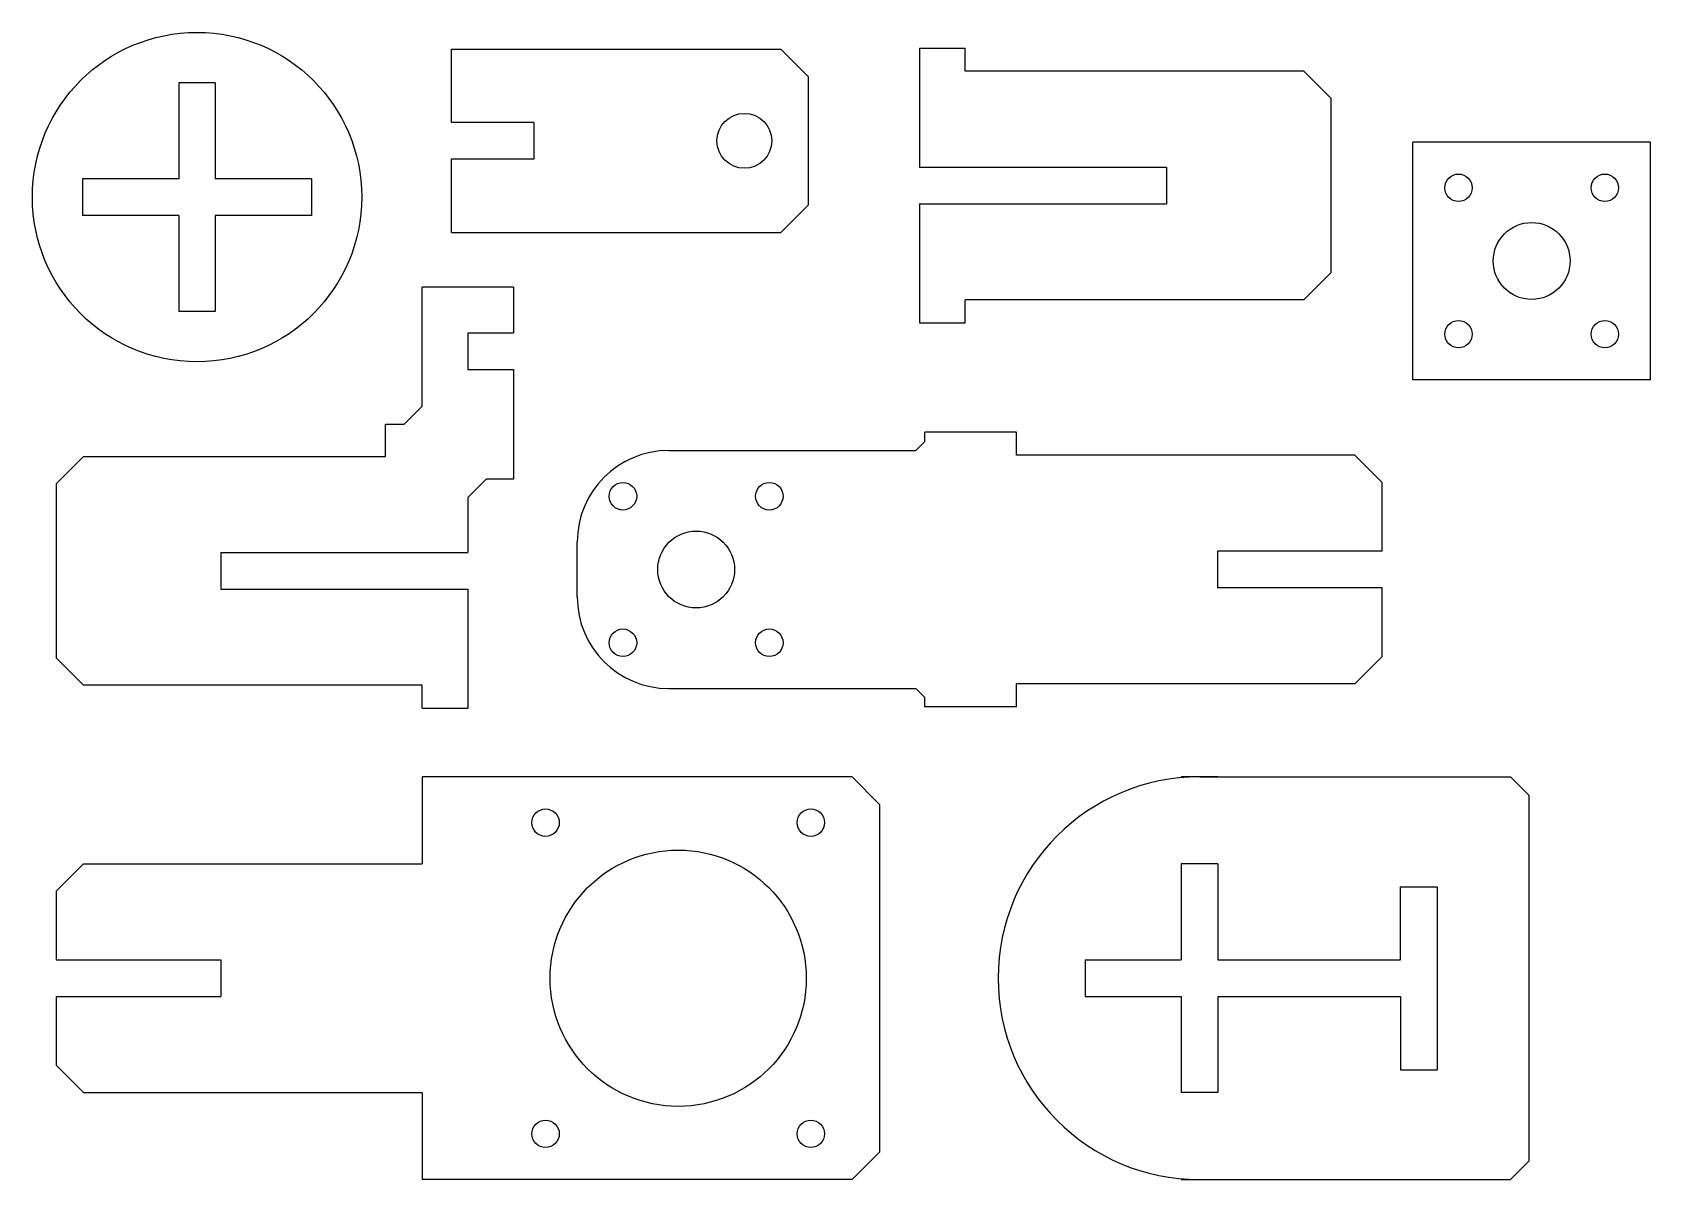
# Model space of a CAD drawing. Extents: x 36 to 213, y 154 to 280.
import ezdxf

# ---------------------------------------------------------------- set-up
doc = ezdxf.new("R2010")
doc.units = 0
doc.layers.add('実線', color=7, linetype='CONTINUOUS')

msp = doc.modelspace()

# ---------------------------------------------------------------- linework, layer by layer
at = {"layer": '実線', "linetype": 'CONTINUOUS'}
for p, q in [((81.53, 277.95), (117.53, 277.95)), ((81.53, 269.95), (81.53, 277.95)), ((117.53, 277.95), (120.53, 274.95)), ((132.67, 278.07), (132.67, 265.07)), ((132.67, 278.07), (137.67, 278.07)), ((137.67, 275.57), (137.67, 278.07)), ((55.7, 274.3), (51.7, 274.3)), ((51.7, 274.3), (51.7, 263.8)), ((55.7, 274.3), (55.7, 263.8)), ((120.53, 260.95), (120.53, 274.95)), ((174.67, 275.57), (137.67, 275.57)), ((177.67, 272.57), (174.67, 275.57)), ((177.67, 253.57), (177.67, 272.57)), ((90.53, 269.95), (81.53, 269.95)), ((212.59, 267.82), (186.59, 267.82)), ((186.59, 241.82), (186.59, 267.82)), ((212.59, 241.82), (212.59, 267.82)), ((90.53, 265.95), (81.53, 265.95)), ((81.53, 257.95), (81.53, 265.95)), ((41.2, 263.8), (41.2, 259.8)), ((51.7, 263.8), (41.2, 263.8)), ((66.2, 263.8), (55.7, 263.8)), ((66.2, 263.8), (66.2, 259.8)), ((132.67, 265.07), (159.67, 265.07)), ((159.67, 265.07), (159.67, 261.07)), ((117.53, 257.95), (120.53, 260.95)), ((132.67, 261.07), (159.67, 261.07)), ((132.67, 261.07), (132.67, 248.07)), ((51.7, 259.8), (41.2, 259.8)), ((51.7, 259.8), (51.7, 249.3)), ((66.2, 259.8), (55.7, 259.8)), ((55.7, 259.8), (55.7, 249.3)), ((81.53, 257.95), (117.53, 257.95)), ((177.67, 253.57), (174.67, 250.57)), ((78.3, 238.97), (78.3, 251.97)), ((88.3, 251.97), (78.3, 251.97)), ((88.3, 251.97), (88.3, 246.97)), ((137.67, 248.07), (137.67, 250.57)), ((174.67, 250.57), (137.67, 250.57)), ((55.7, 249.3), (51.7, 249.3)), ((132.67, 248.07), (137.67, 248.07)), ((83.3, 246.97), (88.3, 246.97)), ((83.3, 242.97), (88.3, 242.97)), ((88.3, 242.97), (88.3, 230.97)), ((212.59, 241.82), (186.59, 241.82)), ((76.3, 236.97), (78.3, 238.97)), ((74.3, 233.47), (74.3, 236.97)), ((76.3, 236.97), (74.3, 236.97)), ((143.26, 236.11), (133.26, 236.11)), ((133.26, 235.11), (133.26, 236.11)), ((143.26, 233.61), (143.26, 236.11)), ((105.26, 234.11), (132.26, 234.11)), ((132.26, 234.11), (133.26, 235.11)), ((180.26, 233.61), (143.26, 233.61)), ((180.26, 233.61), (183.26, 230.61)), ((38.3, 230.47), (41.3, 233.47)), ((41.3, 233.47), (74.3, 233.47)), ((83.3, 228.97), (85.3, 230.97)), ((88.3, 230.97), (85.3, 230.97)), ((183.26, 223.11), (183.26, 230.61)), ((56.3, 222.97), (83.3, 222.97)), ((95.26, 218.11), (95.26, 224.11)), ((183.26, 223.11), (165.26, 223.11)), ((165.26, 223.11), (165.26, 219.11)), ((56.3, 218.97), (83.3, 218.97)), ((183.26, 219.11), (165.26, 219.11)), ((183.26, 211.61), (183.26, 219.11)), ((38.3, 211.47), (41.3, 208.47)), ((183.26, 211.61), (180.26, 208.61)), ((78.3, 208.47), (41.3, 208.47)), ((78.3, 205.97), (78.3, 208.47)), ((105.26, 208.11), (132.26, 208.11)), ((132.26, 208.11), (133.26, 207.11)), ((133.26, 206.11), (133.26, 207.11)), ((180.26, 208.61), (143.26, 208.61)), ((143.26, 206.11), (143.26, 208.61)), ((78.3, 205.97), (83.3, 205.97)), ((143.26, 206.11), (133.26, 206.11)), ((125.3, 198.45), (78.3, 198.45)), ((128.3, 195.45), (125.3, 198.45)), ((165.27, 198.45), (161.27, 198.45)), ((163.27, 198.45), (197.27, 198.45)), ((197.27, 198.45), (199.27, 196.45)), ((199.27, 196.45), (199.27, 156.45)), ((128.3, 195.45), (128.3, 157.45)), ((161.27, 188.95), (161.27, 178.45)), ((165.27, 188.95), (161.27, 188.95)), ((165.27, 188.95), (165.27, 178.45)), ((185.27, 186.45), (189.27, 186.45)), ((185.27, 178.45), (185.27, 186.45)), ((189.27, 186.45), (189.27, 166.45)), ((150.77, 178.45), (161.27, 178.45)), ((150.77, 178.45), (150.77, 174.45)), ((165.27, 178.45), (185.27, 178.45)), ((150.77, 174.45), (161.27, 174.45)), ((161.27, 174.45), (161.27, 163.95)), ((165.27, 174.45), (185.27, 174.45)), ((165.27, 174.45), (165.27, 163.95)), ((185.27, 174.45), (185.27, 166.45)), ((185.27, 166.45), (189.27, 166.45)), ((165.27, 163.95), (161.27, 163.95)), ((128.3, 157.45), (125.3, 154.45)), ((197.27, 154.45), (199.27, 156.45)), ((125.3, 154.45), (78.3, 154.45)), ((161.27, 154.45), (165.27, 154.45)), ((163.27, 154.45), (197.27, 154.45))]:
    msp.add_line(p, q, dxfattribs=at)
at = {"layer": '実線'}
for p, q in [((90.53, 269.95), (90.53, 265.95)), ((83.3, 246.97), (83.3, 242.97)), ((38.3, 230.47), (38.3, 211.47)), ((83.3, 228.97), (83.3, 222.97)), ((56.3, 222.97), (56.3, 218.97)), ((83.3, 218.97), (83.3, 205.97)), ((78.3, 198.45), (78.3, 188.95)), ((38.3, 185.95), (41.3, 188.95)), ((41.3, 188.95), (78.3, 188.95)), ((38.3, 185.95), (38.3, 178.45)), ((38.3, 178.45), (56.3, 178.45)), ((56.3, 178.45), (56.3, 174.45)), ((38.3, 174.45), (56.3, 174.45)), ((38.3, 174.45), (38.3, 166.95)), ((38.3, 166.95), (41.3, 163.95)), ((41.3, 163.95), (78.3, 163.95)), ((78.3, 163.95), (78.3, 154.45))]:
    msp.add_line(p, q, dxfattribs=at)
at = {"layer": '実線', "linetype": 'CONTINUOUS'}
for centre, radius in [((53.7, 261.8), 18), ((113.53, 267.95), 3), ((191.59, 262.82), 1.5), ((207.59, 262.82), 1.5), ((199.59, 254.82), 4.2), ((191.59, 246.82), 1.5), ((207.59, 246.82), 1.5), ((100.26, 229.11), 1.5), ((116.26, 229.11), 1.5), ((108.26, 221.11), 4.2), ((100.26, 213.11), 1.5), ((116.26, 213.11), 1.5), ((91.8, 193.45), 1.5), ((120.8, 193.45), 1.5), ((106.3, 176.45), 14), ((91.8, 159.45), 1.5), ((120.8, 159.45), 1.5)]:
    msp.add_circle(centre, radius, dxfattribs=at)
for centre, radius, start, end in [((105.26, 224.11), 10, 90, 180), ((105.26, 218.11), 10, 180, 270), ((163.27, 176.45), 22, 90, 270)]:
    msp.add_arc(centre, radius, start, end, dxfattribs=at)

doc.saveas('drawing.dxf')
